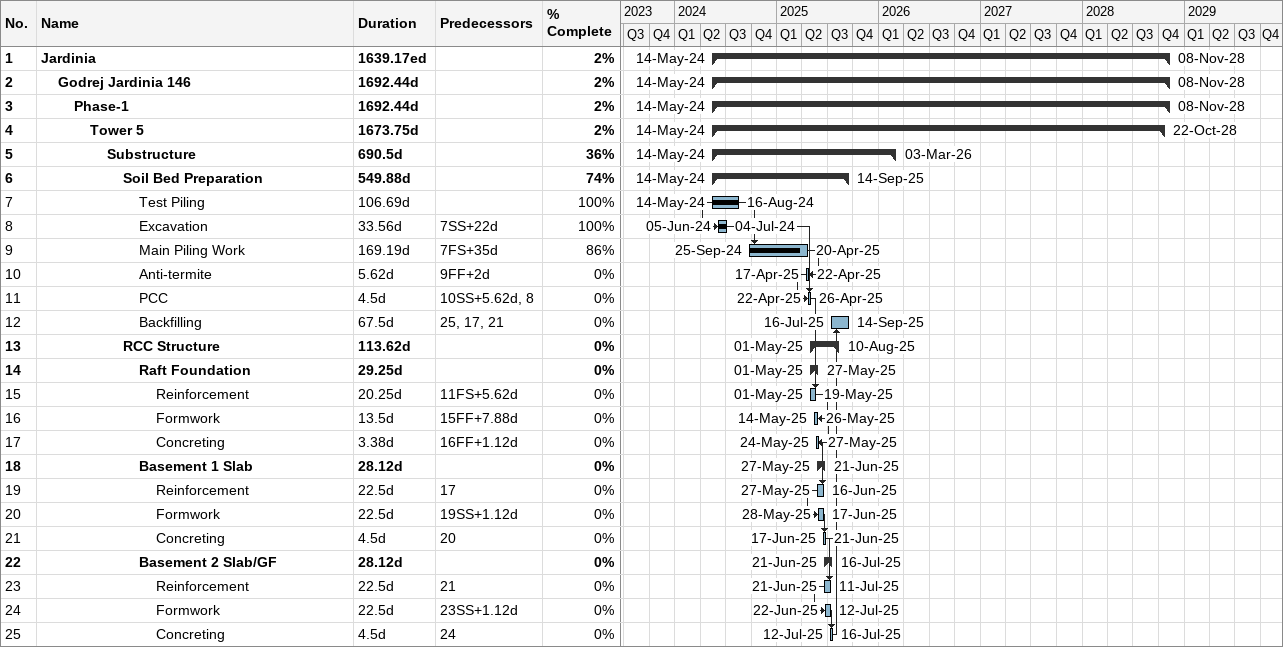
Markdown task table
| ID | Level | Task | Duration | Start | Finish | Predecessors | % complete |
|---|---|---|---|---|---|---|---|
| 1 | 1 | **Jardinia** | 1639.17ed | 2024-05-14 | 2028-11-08 |  | 2 |
| 2 | 2 | **Godrej Jardinia 146** | 1692.44d | 2024-05-14 | 2028-11-08 |  | 2 |
| 3 | 3 | **Phase-1** | 1692.44d | 2024-05-14 | 2028-11-08 |  | 2 |
| 4 | 4 | **Tower 5** | 1673.75d | 2024-05-14 | 2028-10-22 |  | 2 |
| 5 | 5 | **Substructure** | 690.5d | 2024-05-14 | 2026-03-03 |  | 36 |
| 6 | 6 | **Soil Bed Preparation** | 549.88d | 2024-05-14 | 2025-09-14 |  | 74 |
| 7 | 7 | Test Piling | 106.69d | 2024-05-14 | 2024-08-16 |  | 100 |
| 8 | 7 | Excavation | 33.56d | 2024-06-05 | 2024-07-04 | 7SS+22d | 100 |
| 9 | 7 | Main Piling Work | 169.19d | 2024-09-25 | 2025-04-20 | 7FS+35d | 86 |
| 10 | 7 | Anti-termite | 5.62d | 2025-04-17 | 2025-04-22 | 9FF+2d | 0 |
| 11 | 7 | PCC | 4.5d | 2025-04-22 | 2025-04-26 | 10SS+5.62d, 8 | 0 |
| 12 | 7 | Backfilling | 67.5d | 2025-07-16 | 2025-09-14 | 25, 17, 21 | 0 |
| 13 | 6 | **RCC Structure** | 113.62d | 2025-05-01 | 2025-08-10 |  | 0 |
| 14 | 7 | **Raft Foundation** | 29.25d | 2025-05-01 | 2025-05-27 |  | 0 |
| 15 | 8 | Reinforcement | 20.25d | 2025-05-01 | 2025-05-19 | 11FS+5.62d | 0 |
| 16 | 8 | Formwork | 13.5d | 2025-05-14 | 2025-05-26 | 15FF+7.88d | 0 |
| 17 | 8 | Concreting | 3.38d | 2025-05-24 | 2025-05-27 | 16FF+1.12d | 0 |
| 18 | 7 | **Basement 1 Slab** | 28.12d | 2025-05-27 | 2025-06-21 |  | 0 |
| 19 | 8 | Reinforcement | 22.5d | 2025-05-27 | 2025-06-16 | 17 | 0 |
| 20 | 8 | Formwork | 22.5d | 2025-05-28 | 2025-06-17 | 19SS+1.12d | 0 |
| 21 | 8 | Concreting | 4.5d | 2025-06-17 | 2025-06-21 | 20 | 0 |
| 22 | 7 | **Basement 2 Slab/GF** | 28.12d | 2025-06-21 | 2025-07-16 |  | 0 |
| 23 | 8 | Reinforcement | 22.5d | 2025-06-21 | 2025-07-11 | 21 | 0 |
| 24 | 8 | Formwork | 22.5d | 2025-06-22 | 2025-07-12 | 23SS+1.12d | 0 |
| 25 | 8 | Concreting | 4.5d | 2025-07-12 | 2025-07-16 | 24 | 0 |
